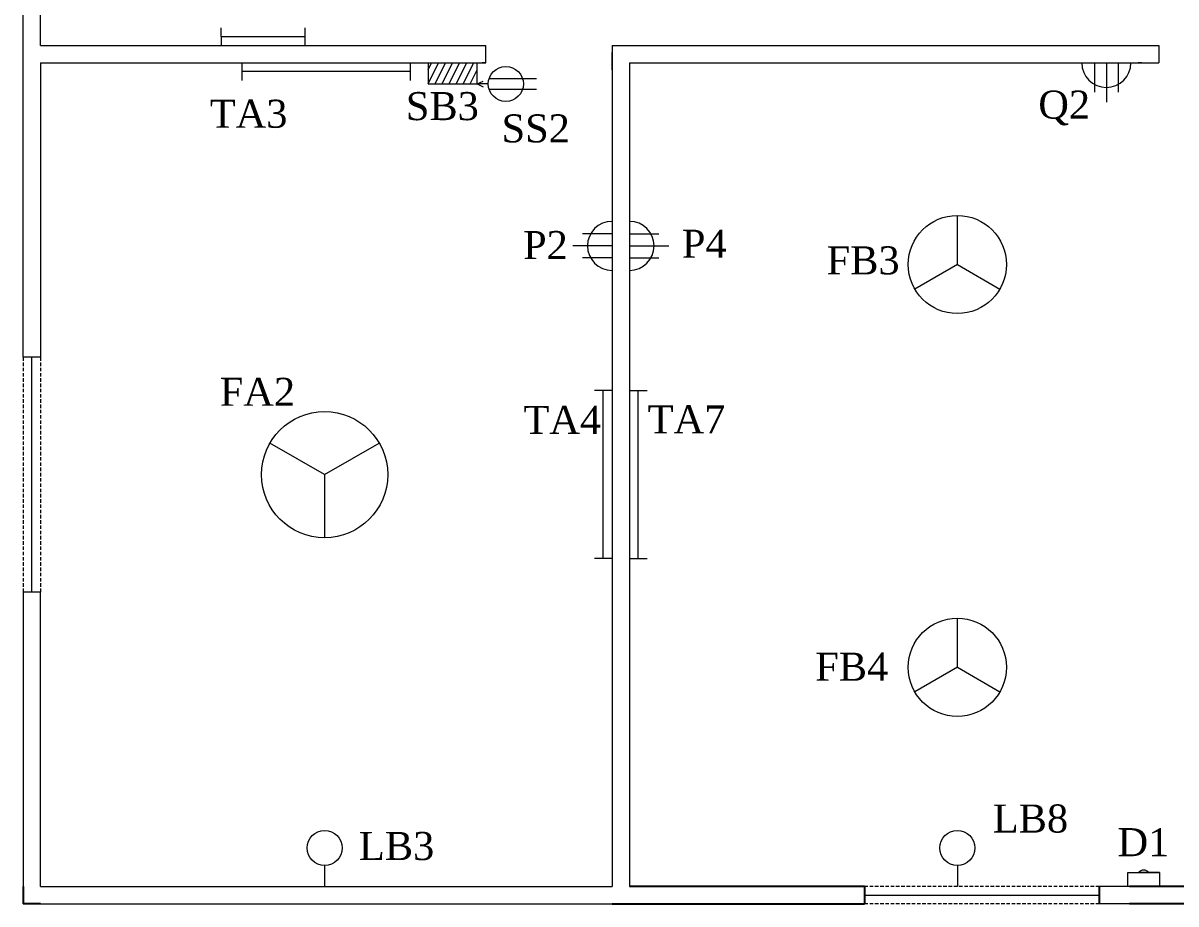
# Model space of a CAD drawing. Header units: inches. Extents: x 419 to 1480, y 151 to 957.
# Drawn here: x 419.2 to 748, y 360.6 to 612 of the extents above; entities that cross this region are included whole.
import ezdxf

# ---------------------------------------------------------------- set-up
doc = ezdxf.new("R2010")
doc.units = ezdxf.units.IN
doc.header["$MEASUREMENT"] = 0
doc.linetypes.add('DASHEDX2', pattern=[1.5, 1, -0.5])
doc.layers.add('FandF', color=160, linetype='Continuous', lineweight=13)
doc.layers.add('name', color=160, linetype='Continuous', lineweight=13)

msp = doc.modelspace()

# ---------------------------------------------------------------- linework, layer by layer
at = {"linetype": 'Continuous', "lineweight": 13}
for p, q in [((419.16, 598.64), (419.16, 627.14)), ((424.16, 605.64), (424.16, 621.6)), ((550.16, 605.64), (551.16, 605.64)), ((551.16, 600.64), (551.16, 605.64)), ((742.16, 605.64), (743.16, 605.64)), ((743.16, 605.64), (743.16, 600.64)), ((419.16, 516.64), (419.16, 598.64)), ((551.16, 600.64), (550.16, 600.64)), ((738.23, 600.64), (737.23, 600.64)), ((419.16, 449.64), (419.16, 365.64)), ((424.16, 365.64), (424.16, 449.64))]:
    msp.add_line(p, q, dxfattribs=at)
at = {"lineweight": 13}
for p, q in [((424.16, 605.64), (551.16, 605.64)), ((587.16, 605.64), (587.16, 365.64)), ((587.16, 605.64), (592.16, 605.64)), ((592.16, 605.64), (743.16, 605.64)), ((587.16, 598.64), (587.16, 603.64)), ((424.16, 600.64), (551.16, 600.64)), ((424.16, 600.64), (424.16, 516.64)), ((592.16, 600.64), (743.16, 600.64)), ((592.16, 600.64), (592.16, 365.64)), ((743.16, 600.64), (743.16, 600.64)), ((592.16, 582.82), (592.16, 574.82)), ((424.16, 516.64), (419.16, 516.64)), ((421.66, 449.64), (421.66, 516.64)), ((424.16, 449.64), (419.16, 449.64)), ((424.16, 365.64), (587.16, 365.64)), ((734.73, 365.64), (725.73, 365.64)), ((659.16, 363.14), (726.16, 363.14)), ((424.16, 360.64), (587.16, 360.64)), ((734.73, 360.64), (725.73, 360.64))]:
    msp.add_line(p, q, dxfattribs=at)
at = {"linetype": 'DASHEDX2', "lineweight": 13}
for p, q in [((419.16, 516.64), (419.16, 449.64)), ((424.16, 516.64), (424.16, 449.64)), ((726.16, 365.64), (659.16, 365.64)), ((726.16, 360.64), (659.16, 360.64))]:
    msp.add_line(p, q, dxfattribs=at)
for p, q in [((419.16, 365.64), (419.16, 360.64)), ((659.16, 365.64), (592.16, 365.64)), ((659.16, 365.64), (659.16, 360.64)), ((726.16, 365.64), (726.16, 360.64)), ((779.16, 365.64), (734.73, 365.64)), ((424.16, 360.64), (419.16, 360.64)), ((587.16, 360.64), (592.16, 360.64)), ((592.16, 360.64), (659.16, 360.64)), ((779.16, 360.64), (734.73, 360.64))]:
    msp.add_line(p, q)
at = {"layer": 'FandF', "lineweight": 13}
for p, q in [((475.66, 608.14), (475.66, 610.64)), ((499.66, 608.14), (499.66, 610.64)), ((475.66, 608.14), (499.66, 608.14)), ((475.66, 608.14), (475.66, 605.64)), ((499.66, 605.64), (499.66, 608.14)), ((481.66, 598.14), (481.66, 600.64)), ((529.66, 598.14), (529.66, 600.64)), ((534.74, 600.64), (534.74, 594.64)), ((534.74, 594.64), (537.7, 600.64)), ((534.74, 598.69), (535.7, 600.64)), ((536.74, 594.64), (539.7, 600.64)), ((538.74, 594.64), (541.7, 600.64)), ((540.74, 594.64), (543.7, 600.64)), ((542.74, 594.64), (545.7, 600.64)), ((544.74, 594.64), (547.7, 600.64)), ((546.74, 594.64), (548.74, 598.69)), ((548.74, 594.64), (548.74, 600.64)), ((724.75, 600.64), (724.75, 592.25)), ((728.16, 600.64), (728.16, 589.44)), ((731.57, 600.64), (731.57, 592.25)), ((529.66, 598.14), (481.66, 598.14)), ((481.66, 595.64), (481.66, 598.14)), ((529.66, 595.64), (529.66, 598.14)), ((548.74, 594.64), (550.37, 595.43)), ((552.1, 596.14), (565.6, 596.14)), ((534.74, 594.64), (536.74, 594.64)), ((536.74, 594.64), (538.74, 594.64)), ((538.74, 594.64), (540.74, 594.64)), ((540.74, 594.64), (542.74, 594.64)), ((542.74, 594.64), (544.74, 594.64)), ((544.74, 594.64), (546.74, 594.64)), ((546.74, 594.64), (548.74, 594.64)), ((551.87, 594.64), (548.74, 594.64)), ((548.74, 594.64), (550.37, 593.85)), ((552.1, 593.14), (565.6, 593.14)), ((685.66, 543.11), (685.66, 557.11)), ((587.16, 551.82), (578.78, 551.82)), ((592.16, 551.82), (600.55, 551.82)), ((587.16, 548.41), (575.97, 548.41)), ((592.16, 548.41), (603.36, 548.41)), ((587.16, 545), (578.78, 545)), ((592.16, 545), (600.55, 545)), ((685.66, 543.11), (673.54, 536.11)), ((685.66, 543.11), (697.79, 536.11)), ((584.66, 507.19), (582.16, 507.19)), ((584.66, 459.19), (584.66, 507.19)), ((587.16, 507.19), (584.66, 507.19)), ((592.16, 507.19), (594.66, 507.19)), ((594.66, 459.19), (594.66, 507.19)), ((594.66, 507.19), (597.16, 507.19)), ((505.18, 483.14), (489.59, 492.14)), ((505.18, 483.14), (520.77, 492.14)), ((505.18, 483.14), (505.18, 465.14)), ((584.66, 459.19), (582.16, 459.19)), ((587.16, 459.19), (584.66, 459.19)), ((592.16, 459.19), (594.66, 459.19)), ((594.66, 459.19), (597.16, 459.19)), ((685.66, 428.16), (685.66, 442.16)), ((685.66, 428.16), (673.54, 421.16)), ((685.66, 428.16), (697.79, 421.16)), ((505.18, 371.64), (505.18, 365.64)), ((685.66, 371.64), (685.66, 365.64)), ((734.3, 365.64), (734.3, 369.64)), ((734.3, 369.64), (743.3, 369.64)), ((743.3, 369.64), (737.3, 369.64)), ((743.3, 369.64), (743.3, 365.64))]:
    msp.add_line(p, q, dxfattribs=at)
for centre, radius in [((556.87, 594.64), 5), ((685.66, 543.11), 14), ((505.18, 483.14), 18), ((685.66, 428.16), 14), ((505.18, 376.64), 5), ((685.66, 376.64), 5)]:
    msp.add_circle(centre, radius, dxfattribs=at)
for centre, radius, start, end in [((728.16, 600.64), 7, 180, 0), ((587.16, 548.41), 7, 90, 270), ((592.16, 548.41), 7, 270, 90), ((738.8, 368.2), 2.08, 43.8785, 136.1215)]:
    msp.add_arc(centre, radius, start, end, dxfattribs=at)

# ---------------------------------------------------------------- texts
at = {"layer": 'name', "lineweight": 13, "ltscale": 0.7, "char_height": 8, "width": 29.0475, "attachment_point": 1}
for s, insert in [('{\\fTimes New Roman|b0|i0|c0|p18;SB3}', (528.35, 592.31)), ('{\\fTimes New Roman|b0|i0|c0|p18;Q2}', (708.76, 592.74)), ('{\\fTimes New Roman|b0|i0|c0|p18;TA3}', (472.43, 590.13)), ('{\\fTimes New Roman|b0|i0|c0|p18;SS2}', (555.66, 585.95)), ('{\\fTimes New Roman|b0|i0|c0|p18;P2}', (561.79, 552.66)), ('{\\fTimes New Roman|b0|i0|c0|p18;P4}', (607.08, 553.04)), ('{\\fTimes New Roman|b0|i0|c0|p18;FB3}', (648.38, 548.29)), ('{\\fTimes New Roman|b0|i0|c0|p18;FA2}', (475.28, 510.78)), ('{\\fTimes New Roman|b0|i0|c0|p18;TA4}', (561.9, 502.76)), ('{\\fTimes New Roman|b0|i0|c0|p18;TA7}', (597.34, 502.91)), ('{\\fTimes New Roman|b0|i0|c0|p18;FB4}', (645.12, 432.35)), ('{\\fTimes New Roman|b0|i0|c0|p18;LB8}', (695.78, 389.01)), ('{\\fTimes New Roman|b0|i0|c0|p18;D1}', (731.36, 382.27)), ('{\\fTimes New Roman|b0|i0|c0|p18;LB3}', (514.97, 381.18))]:
    msp.add_mtext(s, dxfattribs=dict(at, insert=insert))

doc.saveas('drawing.dxf')
